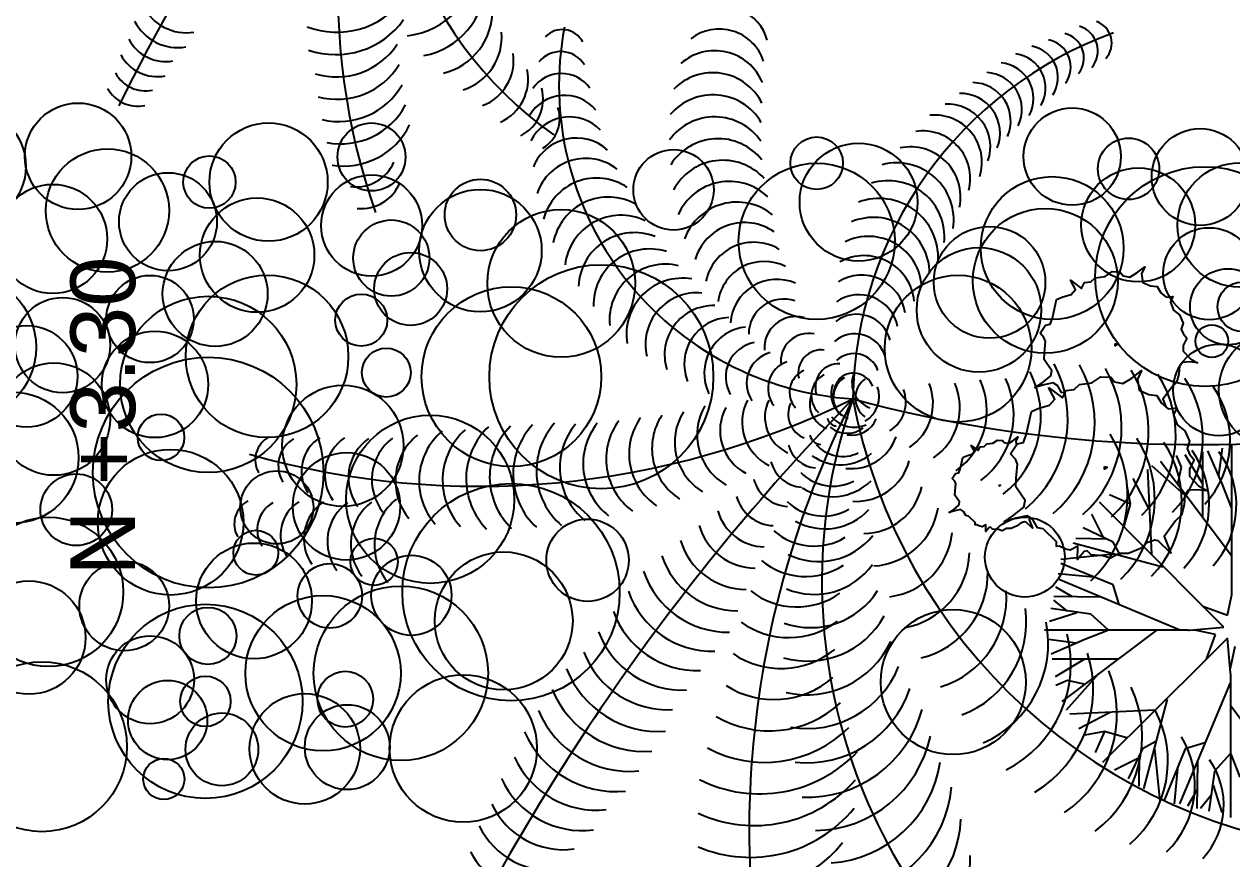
# Model space of a CAD drawing. Header units: inches. Extents: x 0 to 2330, y 0 to 1444.
# Drawn here: x 952.57 to 991.3, y 388.77 to 415.53 of the extents above; entities that cross this region are included whole.
import ezdxf

# ---------------------------------------------------------------- set-up
doc = ezdxf.new("R2010")
doc.units = ezdxf.units.IN
doc.header["$MEASUREMENT"] = 0
doc.layers.add('Plants', color=92, linetype='Continuous')
doc.styles.add('ARCHI', font='arial.ttf')

# ---------------------------------------------------------------- blocks, each defined once
blk = doc.blocks.new('18')
at = {"layer": 'Plants'}
for p, q in [((6542.04, 12976.78), (6542.04, 12997.39)), ((6548.13, 12987.16), (6543.6, 12997.69)), ((6547, 12989.95), (6548.13, 12998.5)), ((6551.04, 12953.31), (6551.04, 12999.72)), ((6537.37, 12983.01), (6526.19, 12992.98)), ((6550.96, 12964.99), (6528.88, 12994.35)), ((6535.39, 12992.58), (6533.84, 12996.17)), ((6542.04, 12987.31), (6536.52, 12996.43)), ((6525.35, 12979.52), (6520.39, 12989.09)), ((6526.19, 12965.54), (6524.92, 12991.87)), ((6534.26, 12987.41), (6535.39, 12992.58)), ((6519.54, 12981.04), (6518.41, 12987.16)), ((6550.96, 12980.07), (6548.13, 12987.16)), ((6542.04, 12949.34), (6509.92, 12981.74)), ((6513.03, 12983.97), (6513.03, 12983.97)), ((6519.54, 12981.04), (6513.03, 12983.97)), ((6511.05, 12970.96), (6507.52, 12978)), ((6517.56, 12974.25), (6519.54, 12981.04)), ((6512.19, 12970.25), (6502.56, 12970.4)), ((6514.17, 12969.29), (6504.83, 12973.69)), ((6529.59, 12961.54), (6501.71, 12968.99)), ((6516.43, 12965.14), (6514.17, 12969.29)), ((6514.17, 12965.54), (6497.89, 12963.87)), ((6514.17, 12955.97), (6497.89, 12962.66)), ((6507.94, 12958.35), (6497.04, 12959.47)), ((6501.43, 12952.23), (6496.34, 12955.32)), ((6534.68, 12942), (6497.04, 12957.8)), ((6516.01, 12949.9), (6514.17, 12955.97)), ((6510.2, 12952.13), (6495.63, 12952.38)), ((6549.68, 12946.56), (6550.95, 12952.5)), ((6507.23, 12946.86), (6494.78, 12948.63)), ((6499.87, 12947.82), (6495.63, 12951.27)), ((6542.04, 12949.34), (6549.68, 12946.56)), ((6548.55, 12942.81), (6542.04, 12949.34)), ((6502.85, 12947.27), (6494.36, 12944.63)), ((6512.61, 12942), (6507.23, 12946.86)), ((6537.44, 12941.92), (6492.8, 12941.92)), ((6527.53, 12941.84), (6498.16, 12919.76)), ((6512.44, 12941.84), (6505.35, 12939.01)), ((6537.76, 12941.93), (6548.55, 12942.81)), ((6545.96, 12940.57), (6540.01, 12941.83)), ((6543.17, 12932.92), (6545.96, 12940.57)), ((6502.57, 12937.88), (6494.01, 12939.01)), ((6505.35, 12939.01), (6494.82, 12934.48)), ((6549.7, 12939.43), (6543.17, 12932.92)), ((6550.58, 12928.64), (6549.7, 12939.43)), ((6551.95, 12936.84), (6550.68, 12930.89)), ((6515.73, 12932.92), (6495.13, 12932.92)), ((6505.2, 12932.92), (6496.09, 12927.41)), ((6543.17, 12932.92), (6510.77, 12900.8)), ((6499.94, 12926.27), (6496.34, 12924.72)), ((6509.5, 12928.25), (6499.53, 12917.08)), ((6505.1, 12925.14), (6499.94, 12926.27)), ((6550.51, 12925.57), (6534.72, 12887.93)), ((6550.6, 12928.32), (6550.6, 12883.68)), ((6530.97, 12920.47), (6523.53, 12892.6)), ((6550.68, 12918.41), (6572.75, 12889.04)), ((6526.97, 12917.08), (6500.64, 12915.8)), ((6513, 12916.23), (6503.43, 12911.27)), ((6511.48, 12910.42), (6505.35, 12909.29)), ((6511.48, 12910.42), (6508.54, 12903.92)), ((6518.26, 12908.44), (6511.48, 12910.42)), ((6527.38, 12907.31), (6523.22, 12905.05)), ((6542.61, 12906.89), (6536.54, 12905.05)), ((6508.54, 12903.92), (6508.54, 12903.92)), ((6523.22, 12905.05), (6518.82, 12895.71)), ((6522.26, 12903.07), (6522.11, 12893.44)), ((6526.97, 12905.05), (6528.64, 12888.77)), ((6536.54, 12905.05), (6529.86, 12888.77)), ((6550.51, 12903.49), (6545.65, 12898.11)), ((6550.68, 12903.32), (6553.51, 12896.23)), ((6521.55, 12901.93), (6514.52, 12898.4)), ((6534.16, 12898.82), (6533.05, 12887.93)), ((6540.39, 12901.09), (6540.13, 12886.51)), ((6545.65, 12898.11), (6543.88, 12885.66)), ((6540.29, 12892.31), (6537.2, 12887.22)), ((6545.25, 12893.73), (6547.88, 12885.24)), ((6544.69, 12890.76), (6541.25, 12886.51))]:
    blk.add_line(p, q, dxfattribs=at)
for points in [[(6499.25, 13015.57), (6498.06, 13015.76), (6496.93, 13017.87), (6495.48, 13018.8), (6492.7, 13018.22), (6489.81, 13017.32), (6491.92, 13018.75), (6494.69, 13020.94), (6495.01, 13022.58), (6492.65, 13026.02), (6492.75, 13028.17), (6493.06, 13031.65), (6492.61, 13032.9), (6491.37, 13034.24), (6493.03, 13036.7), (6494.58, 13037), (6495.24, 13038.91), (6496.54, 13044.77), (6498.42, 13045.57), (6501.09, 13046.3), (6502.41, 13047.81), (6500.84, 13050.71), (6504.3, 13048.15), (6505.18, 13049.99), (6507.19, 13050.19), (6508.51, 13051.47), (6511.63, 13051.86), (6513.84, 13053.38), (6516.29, 13053.24), (6517.19, 13052.1), (6519.31, 13051.7), (6521.52, 13052.99), (6523.96, 13054.92), (6522.97, 13052.75), (6523.32, 13050.03), (6525.78, 13048.98), (6527.78, 13048.71), (6528.91, 13046.84), (6530.59, 13045.4), (6532.7, 13045.68), (6531.93, 13043.92), (6532.84, 13041.41), (6534.74, 13039.91), (6535.87, 13037.35), (6535.32, 13035.53), (6535.89, 13034.13), (6537.01, 13032.72), (6535.91, 13030.46), (6535.92, 13028.63), (6538.16, 13026.25), (6540.4, 13025.01), (6537.84, 13025.3), (6535.61, 13025.15), (6534.73, 13023.99), (6534.52, 13021.52), (6533.87, 13018.93), (6532.43, 13017.57), (6529.57, 13013.68), (6530.57, 13011.19)], [(6488.39, 12976.78), (6487.96, 12976.21), (6489.02, 12973.58), (6487.06, 12975.5), (6486.51, 12975.63), (6485.26, 12975.22), (6484.29, 12974.31), (6482.42, 12973.55), (6480.96, 12973.55), (6479.64, 12972.8), (6478.45, 12973.16), (6476.64, 12973.31), (6476.01, 12973.97), (6475.53, 12973.87), (6474.49, 12972.62), (6474.55, 12974.68), (6473.37, 12974.04), (6472.67, 12974.21), (6471.63, 12974.68), (6471.21, 12974.64), (6471.21, 12975.36), (6469.18, 12977.36), (6468.27, 12977.51), (6467.57, 12978.82), (6466.66, 12979.4), (6464.92, 12979.04), (6463.12, 12978.48), (6464.43, 12979.37), (6466.16, 12980.74), (6466.37, 12981.77), (6464.89, 12983.92), (6464.95, 12985.26), (6465.15, 12987.43), (6464.86, 12988.22), (6464.09, 12989.05), (6465.13, 12990.59), (6466.1, 12990.78), (6466.51, 12991.97), (6467.32, 12995.64), (6468.5, 12996.14), (6470.17, 12996.59), (6470.99, 12997.53), (6470.01, 12999.35), (6472.18, 12997.74), (6472.72, 12998.9), (6473.98, 12999.02), (6474.81, 12999.82), (6476.75, 13000.06), (6478.14, 13001.01), (6479.67, 13000.93), (6480.23, 13000.22), (6481.55, 12999.97), (6482.94, 13000.77), (6484.46, 13001.98), (6483.84, 13000.62), (6484.01, 12999.33)]]:
    blk.add_lwpolyline(points, dxfattribs=at)
for points in [[(6514.76, 13031.04), (6515.43, 13030.88), (6514.77, 13030.36)], [(6494.05, 13017.36), (6498.39, 13014.16), (6499.48, 13016.47), (6501.99, 13016.72), (6503.65, 13018.31), (6507.54, 13018.8), (6510.31, 13020.7), (6513.37, 13020.52), (6514.49, 13019.1), (6517.14, 13018.6), (6519.91, 13020.21), (6522.95, 13022.62), (6521.72, 13019.92), (6522.16, 13016.51), (6525.23, 13015.19), (6527.73, 13014.87), (6529.14, 13012.52), (6531.24, 13010.72), (6533.88, 13011.08), (6532.92, 13008.88), (6534.05, 13005.74), (6536.43, 13003.87), (6537.84, 13000.66), (6537.16, 12998.39), (6537.87, 12996.64), (6539.27, 12994.87), (6537.9, 12992.05), (6537.91, 12989.76), (6540.71, 12986.78), (6543.5, 12985.24), (6540.3, 12985.59), (6537.52, 12985.41), (6536.42, 12983.97), (6536.16, 12980.88), (6535.34, 12977.64), (6533.55, 12975.93), (6529.96, 12971.08), (6532.08, 12965.84), (6528.16, 12969.66), (6527.05, 12969.93), (6524.55, 12969.11), (6522.61, 12967.29), (6518.87, 12965.77), (6515.95, 12965.77), (6513.31, 12964.26), (6510.94, 12964.98), (6507.32, 12965.29), (6506.06, 12966.6), (6505.09, 12966.41), (6503.02, 12963.91), (6503.13, 12968.04), (6500.78, 12966.75), (6499.38, 12967.09), (6497.29, 12968.03), (6496.46, 12967.95), (6496.45, 12969.38), (6492.39, 12973.38), (6490.58, 12973.68), (6489.17, 12976.31), (6487.35, 12977.47), (6483.88, 12976.75), (6480.27, 12975.62), (6482.9, 12977.41), (6486.36, 12980.15), (6486.77, 12982.2), (6483.82, 12986.5), (6483.94, 12989.19), (6484.33, 12993.53), (6483.76, 12995.1), (6482.22, 12996.77), (6484.29, 12999.84), (6486.23, 13000.23), (6487.05, 13002.61), (6488.68, 13009.94), (6491.03, 13010.94), (6494.37, 13011.85), (6496.02, 13013.73)], [(6511.46, 12992.78), (6512.3, 12992.58), (6511.47, 12991.92)], [(6478.71, 12987.06), (6479.13, 12986.95), (6478.72, 12986.63)]]:
    blk.add_lwpolyline(points, close=True, dxfattribs=at)
for centre, radius in [((6192.2, 13089.25), 16.55), ((6157.82, 13086.16), 18.13), ((6501.39, 13089.17), 15.12), ((6251.43, 13081.22), 18.38), ((6283.45, 13089.03), 10.57), ((6421.91, 13087.08), 8.17), ((6518.91, 13085.35), 9.54), ((6541.17, 13082.81), 15.06), ((6201.31, 13072.38), 19.17), ((6377.4, 13078.83), 12.51), ((6434.93, 13074.98), 18.31), ((6233.05, 13081.22), 8.14), ((6421.91, 13062.81), 24.28), ((6553.48, 13067.88), 19.34), ((6220.16, 13068.9), 15.23), ((6283.48, 13067.72), 15.71), ((6495.15, 13060.71), 22.21), ((6521.92, 13067.9), 17.71), ((6542.65, 13051.85), 34.14), ((6184.3, 13063.55), 16.97), ((6317.32, 13071.01), 11.11), ((6247.88, 13058.51), 17.78), ((6317.32, 13059.9), 19.05), ((6342.45, 13049.73), 22.97), ((6493.02, 13050.51), 22.52), ((6289.62, 13057.6), 11.84), ((6475.67, 13050.04), 17.35), ((6544, 13052.74), 14.3), ((6234.82, 13046.47), 16.33), ((6472.39, 13041.49), 19.37), ((6295.63, 13048), 11.33), ((6354.93, 13020.71), 34.83), ((6549.86, 13042.47), 11.83), ((6156.29, 13029.85), 22.84), ((6214.57, 13038.65), 13.57), ((6250.97, 13027.04), 25.27), ((6465.88, 13029.44), 22.81), ((6554.34, 13042.45), 7.75), ((6187.37, 13030.53), 14.81), ((6232.67, 13018.32), 27.41), ((6280.26, 13038.31), 8.09), ((6326.98, 13020.71), 27.95), ((6176.17, 13020.84), 15.8), ((6216.12, 13018.32), 16.55), ((6544.83, 13031.77), 5.1), ((6565.1, 13016.58), 18.09), ((6547.01, 13016.58), 14.24), ((6232.67, 12990.9), 35.85), ((6288.06, 13021.99), 7.6), ((6184.68, 13007.53), 17.48), ((6171.98, 12995.52), 20.39), ((6274.56, 12999.24), 18.85), ((6217.98, 13001.87), 7.24), ((6301.73, 12982.6), 26.14), ((6220.97, 12975.48), 22.65), ((6275.68, 12980.42), 16.7), ((6191.62, 12979.35), 11.15), ((6254, 12980.08), 11.36), ((6326.84, 12953.73), 33.78), ((6183.01, 12953.79), 23.22), ((6350.66, 12963.63), 12.81), ((6486.66, 12964.62), 12.41), ((6247.48, 12966), 6.97), ((6284.26, 12963.16), 7.34), ((6246.91, 12950.99), 18.01), ((6206.54, 12949.43), 13.94), ((6295.86, 12952.73), 12.47), ((6324.56, 12944.77), 21.46), ((6270.49, 12952.57), 10.03), ((6176.87, 12939.61), 17.63), ((6292.56, 12928.5), 27.13), ((6268.39, 12928.5), 24.16), ((6231.8, 12919.78), 30.21), ((6232.57, 12940.11), 8.88), ((6464.38, 12925.76), 22.56), ((6214.6, 12926.49), 13.66), ((6225.49, 12934.74), 1.136868377216161e-13), ((6180.93, 12905.68), 26.43), ((6275.3, 12920.45), 8.66), ((6220.05, 12913.96), 12.33), ((6231.8, 12919.78), 7.84), ((6312, 12905.11), 22.91), ((6262.71, 12905.02), 17.18), ((6275.9, 12905.53), 13.2), ((6236.93, 12904.85), 11.31), ((6218.86, 12895.62), 6.38)]:
    blk.add_circle(centre, radius, dxfattribs=at)
for centre, radius, start, end in [((6393.51, 13122.02), 13.42, 14.2365, 123.4973), ((6342.76, 13121.4), 7.25, 27.8369, 137.0977), ((6439.43, 13111.29), 97.67, 169.334, 266.3334), ((6391.6, 13114.31), 14.51, 18.2781, 127.5389), ((6501.35, 13122), 8.01, 319.969, 73.3158), ((6506.6, 13124.44), 7.09, 317.6963, 71.0431), ((6556.07, 13012.03), 122.9, 109.8929, 179.1654), ((6492.24, 13116.99), 8.67, 324.5145, 77.8613), ((6497.15, 13119.8), 7.88, 322.2418, 75.5886), ((6342.28, 13113.11), 8.7, 31.8786, 141.1394), ((6390.25, 13106.11), 15.96, 22.3198, 131.5806), ((6482.46, 13110.48), 10.67, 329.06, 82.4067), ((6487.12, 13113.76), 9.85, 326.7872, 80.134), ((6478.29, 13107.24), 11.08, 331.3327, 84.6795), ((6342.53, 13104.09), 10.88, 35.9202, 145.181), ((6389.62, 13098.18), 17.05, 26.3615, 135.6223), ((6474.25, 13103.83), 11.49, 333.6054, 86.9522), ((6470.36, 13100.24), 11.9, 335.8781, 89.2249), ((6343.52, 13095.48), 12.69, 39.9619, 149.2227), ((6389.65, 13090.95), 17.41, 30.4031, 139.6639), ((6462.71, 13092.22), 13.23, 340.4236, 93.7704), ((6466.63, 13096.49), 12.31, 338.1509, 91.4977), ((6458.61, 13087.36), 14.71, 342.6963, 96.0431), ((6345.02, 13088.05), 13.42, 44.0036, 153.2644), ((6390.2, 13084.1), 17.41, 34.4448, 143.7056), ((6347.19, 13080.41), 14.51, 48.0452, 157.306), ((6391.23, 13077.31), 17.41, 38.4865, 147.7473), ((6454.98, 13082.41), 14.71, 345.5535, 98.9003), ((6451.05, 13076.55), 15.63, 348.4106, 101.7574), ((6350.09, 13072.62), 15.96, 52.0869, 161.3477), ((6392.74, 13070.6), 17.41, 42.5281, 151.7889), ((6446.8, 13069.48), 17.73, 351.2677, 104.6145), ((6353.48, 13065.43), 17.05, 56.1286, 165.3894), ((6394.72, 13064.02), 17.41, 46.5698, 155.8306), ((6444.2, 13064.19), 17.47, 354.1249, 107.4717), ((6357.1, 13059.16), 17.41, 60.1702, 169.431), ((6441.31, 13057.74), 18.39, 356.982, 110.3288), ((6397.15, 13057.59), 17.41, 50.6115, 159.8723), ((6360.98, 13053.49), 17.41, 64.2119, 173.4727), ((6399.48, 13052.7), 15.96, 54.6531, 163.9139), ((6439.57, 13052.79), 17.47, 359.8392, 113.186), ((6365.25, 13048.1), 17.41, 68.2536, 177.5144), ((6438.03, 13047.79), 16.55, 2.6963, 116.0431), ((6369.89, 13043.03), 17.41, 72.2952, 181.556), ((6402.38, 13047.28), 15.23, 58.6948, 167.9556), ((6405.61, 13042.06), 14.51, 62.7365, 171.9973), ((6436.7, 13042.72), 15.63, 5.5535, 118.9003), ((6374.87, 13038.3), 17.41, 76.3369, 185.5977), ((6380.17, 13033.93), 17.41, 80.3786, 189.6394), ((6409.57, 13036.46), 14.51, 66.7781, 176.0389), ((6435.87, 13038.62), 13.66, 8.4106, 121.7574), ((6384.63, 13030.84), 15.96, 84.4202, 193.681), ((6435.02, 13033.91), 12.31, 11.2677, 124.6145), ((6389.83, 13027.58), 15.23, 88.4619, 197.7227), ((6411.65, 13033.98), 10.88, 70.8198, 180.0806), ((6395.22, 13024.65), 14.51, 92.5036, 201.7644), ((6415.42, 13029.62), 9.79, 74.8615, 184.1223), ((6434.38, 13029.46), 10.67, 14.1249, 127.4717), ((6401.44, 13021.75), 14.51, 96.5452, 205.806), ((6419.44, 13025.49), 8.7, 78.9031, 188.1639), ((6433.78, 13024.19), 9.85, 16.982, 130.3288), ((6404.48, 13020.63), 10.88, 100.5869, 209.8477), ((6409.92, 13018.72), 9.79, 104.6286, 213.8894), ((6423.4, 13021.82), 7.25, 82.9448, 192.2056), ((6433.49, 13019.97), 7.95, 19.8392, 133.186), ((6415.46, 13017.12), 8.7, 108.6702, 217.931), ((6428.74, 13017.52), 7.25, 86.9865, 196.2473), ((6463.81, 13007.63), 36.21, 309.4351, 28.1744), ((6471.35, 13006.25), 37.04, 310.6256, 29.3649), ((6480.55, 13004.81), 36.21, 311.816, 30.5554), ((6420.72, 13015.91), 7.25, 112.7119, 221.9727), ((6427.49, 13014.83), 7.25, 116.7536, 226.0144), ((6435.12, 13014.54), 8.14, 129.7112, 220.4082), ((6434.32, 13014.23), 7.25, 120.7952, 230.056), ((6433.3, 13015.23), 6.57, 22.6963, 136.0431), ((6441.03, 13018.81), 8.14, 161.0937, 251.7906), ((6441.17, 13014.11), 7.25, 124.8369, 234.0977), ((6451.79, 13010.17), 23.05, 305.8637, 24.603), ((6457.51, 13008.97), 25.68, 307.0541, 25.7935), ((6460.88, 13008.28), 30.73, 308.2446, 26.984), ((6488.96, 13003.66), 36.21, 313.0065, 31.7459), ((6498.86, 13002.56), 34.74, 314.197, 32.9363), ((6509.19, 13001.67), 32.86, 315.3875, 34.1268), ((6427.89, 13012.19), 8.14, 157.8629, 248.5599), ((6434.51, 13015.4), 8.14, 159.4783, 250.1753), ((6432.41, 13014.55), 8.94, 301.1017, 19.8411), ((6438.91, 13012.91), 10.73, 302.2922, 21.0316), ((6441.71, 13012.41), 16.39, 303.4827, 22.2221), ((6447.42, 13011.1), 19.02, 304.6732, 23.4125), ((6521.59, 13000.95), 28.92, 316.5779, 35.3173), ((6317.04, 13248.59), 261.93, 254.1567, 296.3219), ((6940.76, 12520.16), 708.05, 135.79693, 154.18022), ((6402.63, 13002.62), 17.91, 149.786, 240.483), ((6413.78, 13006.62), 15.06, 153.0167, 243.7137), ((6697.66, 12879.26), 296.74, 153.0343, 199.3216), ((6418.02, 13008.15), 12.21, 154.6321, 245.3291), ((6421.18, 13009.16), 8.14, 156.2475, 246.9445), ((6596.16, 12956.98), 172.61, 160.7737, 234.979), ((6540.13, 13408.94), 409.34, 254.8546, 279.4139), ((6602.88, 13045.39), 172.61, 190.5408, 264.7461), ((6383.1, 12996.74), 19.54, 144.9398, 235.6368), ((6389.41, 12998.44), 18.73, 146.5552, 237.2522), ((6395.67, 13000.3), 17.91, 148.1706, 238.8676), ((6406.92, 13003.98), 15.06, 151.4014, 242.0983), ((6428.26, 13008.47), 3.08, 192.2358, 264.5911), ((6433.6, 13014.28), 9.28, 220.3343, 293.8495), ((6326.73, 12988.47), 21.17, 132.0167, 222.7137), ((6335.28, 12988.97), 22.39, 133.6321, 224.3291), ((6342.59, 12989.59), 22.39, 135.2475, 225.9445), ((6349.88, 12990.41), 22.39, 136.8629, 227.5599), ((6357.14, 12991.44), 22.39, 138.4783, 229.1753), ((6363.18, 12992.41), 21.17, 140.0937, 230.7906), ((6369.6, 12993.62), 20.35, 141.7091, 232.406), ((6376.37, 12995.09), 19.95, 143.3244, 234.0214), ((6431.37, 13011.32), 8.21, 230.3556, 307.7505), ((6432.85, 13010.75), 8.21, 260.1227, 337.5176), ((6255.43, 12994.86), 8.14, 119.0937, 209.7906), ((6264.23, 12993.02), 9.77, 120.7091, 211.406), ((6273.88, 12991.4), 12.21, 122.3244, 213.0214), ((6282.78, 12990.18), 13.84, 123.9398, 214.6368), ((6291.3, 12989.27), 15.06, 125.5552, 216.2522), ((6299.84, 12988.63), 16.28, 127.1706, 217.8676), ((6309.21, 12988.29), 18.32, 128.786, 219.483), ((6318.58, 12988.26), 20.35, 130.4014, 221.0983), ((6423.44, 13003.32), 3.7, 192.8565, 265.2118), ((6432.66, 13006.9), 14.78, 263.4864, 340.8813), ((6482.43, 12983.76), 36.21, 313.0065, 31.7459), ((6492.33, 12982.66), 34.74, 314.197, 32.9363), ((6502.66, 12981.77), 32.86, 315.3875, 34.1268), ((6422.18, 13001.6), 9.25, 193.4772, 265.8325), ((6429.29, 13008.07), 14.78, 233.7193, 311.1142), ((6430.02, 13007.05), 11.13, 222.251, 295.7662), ((6515.07, 12981.05), 28.92, 316.5779, 35.3173), ((6524.51, 12980.74), 27.95, 317.7684, 36.5078), ((6417.86, 12996.83), 10.49, 194.0979, 266.4532), ((6434.13, 12999.19), 17.24, 266.85, 344.2449), ((6427, 13000.58), 13.91, 224.1676, 297.6829), ((6349.61, 12494.92), 708.05, 135.79693, 154.18022), ((6106.51, 12854.02), 296.74, 153.0343, 199.3216), ((6005.01, 12931.74), 172.61, 160.7737, 234.979), ((6413.37, 12991.8), 11.41, 194.7186, 267.0738), ((6426.74, 13000.65), 17.24, 237.0829, 314.4778), ((6436.53, 12990.45), 18.47, 270.2136, 347.6086), ((6248.91, 12974.96), 8.14, 119.0937, 209.7906), ((6257.7, 12973.13), 9.77, 120.7091, 211.406), ((6267.36, 12971.51), 12.21, 122.3244, 213.0214), ((6276.25, 12970.28), 13.84, 123.9398, 214.6368), ((6284.77, 12969.37), 15.06, 125.5552, 216.2522), ((6293.31, 12968.74), 16.28, 127.1706, 217.8676), ((6302.68, 12968.39), 18.32, 128.786, 219.483), ((6408.92, 12986.74), 12.34, 195.3393, 267.6945), ((6423.94, 12993.62), 16.23, 226.0843, 299.5995), ((6405.99, 12983.21), 15.42, 195.96, 268.3152), ((6424.48, 12991.87), 18.47, 240.4465, 317.8415), ((6438.38, 12983.37), 21.55, 273.5773, 350.9722), ((6403.08, 12979.68), 18.5, 196.5807, 268.9359), ((6421.04, 12986.59), 18.55, 228.001, 301.5162), ((6422.58, 12984.81), 21.55, 243.8102, 321.2051), ((6441.94, 12974.33), 22.17, 276.9409, 354.3358), ((6400.17, 12976.14), 21.59, 197.2014, 269.5566), ((6397.28, 12972.59), 24.67, 197.822, 270.1773), ((6418.45, 12979.93), 21.34, 229.9176, 303.4329), ((6444.82, 12966.91), 24.63, 280.3045, 357.6995), ((6394.4, 12969.03), 27.76, 198.4427, 270.798), ((6421.17, 12975.19), 22.17, 247.1738, 324.5687), ((6448.02, 12959.58), 27.09, 283.6682, 1.0631), ((6389.57, 12963.08), 27.76, 199.0634, 271.4187), ((6415.74, 12972.32), 23.19, 231.8343, 305.3495), ((6420, 12967.32), 24.63, 250.5374, 327.9324), ((6451.99, 12951.92), 28.94, 287.0318, 4.4267), ((6547.2, 12953.31), 3.84, 347.9659, 0), ((6384.81, 12957.09), 27.76, 199.6841, 272.0394), ((6456.33, 12944.43), 30.79, 290.3954, 7.7904), ((6413.22, 12964.64), 25.05, 233.751, 307.2662), ((6419.14, 12959.37), 27.09, 253.9011, 331.296), ((6460.06, 12937.86), 33.87, 293.7591, 11.154), ((6380.11, 12951.04), 27.76, 200.3048, 272.6601), ((6464.05, 12931.38), 36.95, 297.1227, 14.5176), ((6537.44, 12945.76), 3.84, 270, 274.6649), ((6539.21, 12938.08), 3.84, 77.9659, 90), ((6418.78, 12950.75), 28.94, 257.2647, 334.6596), ((6375.47, 12944.94), 27.76, 200.9255, 273.2807), ((6410.81, 12956.44), 26.44, 235.6676, 309.1829), ((6470.98, 12923.43), 36.95, 300.4864, 17.8813), ((6372.77, 12941.25), 30.84, 201.5462, 273.9014), ((6418.83, 12942.09), 30.79, 260.6284, 338.0233), ((6478.36, 12915.9), 36.95, 303.85, 21.2449), ((6554.44, 12930.09), 3.84, 167.9659, 180), ((6408.63, 12948.18), 27.83, 237.5843, 311.0995), ((6546.76, 12928.32), 3.84, 0, 4.6649), ((6368.24, 12935.07), 30.84, 202.1669, 274.5221), ((6418.8, 12934.54), 33.87, 263.992, 341.3869), ((6486.18, 12908.82), 36.95, 307.2136, 24.6086), ((6407.14, 12943.06), 32.47, 239.501, 313.0162), ((6363.78, 12928.85), 30.84, 202.7876, 275.1428), ((6419.05, 12926.93), 36.95, 267.3556, 344.7505), ((6497.28, 12901.14), 33.87, 310.5773, 27.9722), ((6359.38, 12922.57), 30.84, 203.4082, 275.7635), ((6405.66, 12937.92), 37.11, 241.4176, 314.9329), ((6421.12, 12916.59), 36.95, 270.7193, 348.1142), ((6510.75, 12893.72), 28.82, 313.9409, 31.3358), ((6404.19, 12932.75), 41.74, 243.3343, 316.8495), ((6353.31, 12913.71), 27.76, 204.0289, 276.3842), ((6423.79, 12906.39), 36.95, 274.0829, 351.4778), ((6523.88, 12887.59), 24.63, 317.3045, 34.6995), ((6349.08, 12907.33), 27.76, 204.6496, 277.0049), ((6402.57, 12922.91), 41.74, 245.251, 318.7662), ((6427.05, 12896.37), 36.95, 277.4465, 354.8415), ((6343.22, 12898.32), 24.67, 205.2703, 277.6256), ((6401.27, 12913.01), 41.74, 247.1676, 320.6829), ((6339.16, 12891.82), 24.67, 205.891, 278.2463), ((6432.88, 12884.19), 33.87, 280.8102, 358.2051), ((6333.52, 12882.67), 21.59, 206.5117, 278.867), ((6400.44, 12898.44), 37.11, 249.0843, 322.5995), ((6440.89, 12871.05), 28.82, 284.1738, 1.5687), ((5835.9, 12871.13), 36.95, 277.4465, 354.8415), ((5841.73, 12858.95), 33.87, 280.8102, 358.2051), ((5809.29, 12873.2), 37.11, 249.0843, 322.5995), ((5742.37, 12857.44), 21.59, 206.5117, 278.867), ((5849.74, 12845.81), 28.82, 284.1738, 1.5687), ((5738.48, 12850.84), 21.59, 207.1324, 279.4876), ((5808.81, 12863.25), 37.11, 251.001, 324.5162), ((5858.09, 12833.98), 24.63, 287.5374, 4.9324), ((5733.08, 12841.55), 18.5, 207.7531, 280.1083), ((5809.11, 12848.67), 32.47, 252.9176, 326.4329), ((5729.36, 12834.85), 18.5, 208.3738, 280.729), ((5866.44, 12823.55), 21.55, 290.9011, 8.296), ((5809.45, 12838.73), 32.47, 254.8343, 328.3495), ((5724.18, 12825.43), 15.42, 208.9945, 281.3497), ((5873.52, 12815.23), 20.94, 294.2647, 11.6596), ((5810.13, 12828.8), 32.47, 256.751, 330.2662), ((5720.64, 12818.64), 15.42, 209.6151, 281.9704), ((5882.64, 12806.37), 18.47, 297.6284, 15.0233), ((5811.14, 12818.9), 32.47, 258.6676, 332.1829), ((5893.11, 12797.71), 15.39, 300.992, 18.3869), ((5812.48, 12809.04), 32.47, 260.5843, 334.0995), ((5817.75, 12785.79), 18.55, 262.501, 336.0162), ((5820.19, 12776.17), 18.55, 264.4176, 337.9329)]:
    blk.add_arc(centre, radius, start, end, dxfattribs=at)
at = {"layer": 'Plants', "insert": (6189.81, 12958.82), "char_height": 20.132, "width": 188.9228, "attachment_point": 1, "rotation": 90, "style": 'ARCHI'}
blk.add_mtext('N +3.30', dxfattribs=at)

msp = doc.modelspace()

# ---------------------------------------------------------------- block references
for p, xscale, yscale, zscale in [((544.04504, -509.55682), 0.07204900772887864, 0.07204900772887864, 0.07204900772887864), ((315.78364, -938.42173), 0.1031163595918287, 0.1031163595918287, 0.1031163595918287)]:
    msp.add_blockref('18', p, dxfattribs=dict(xscale=xscale, yscale=yscale, zscale=zscale))

doc.saveas('drawing.dxf')
